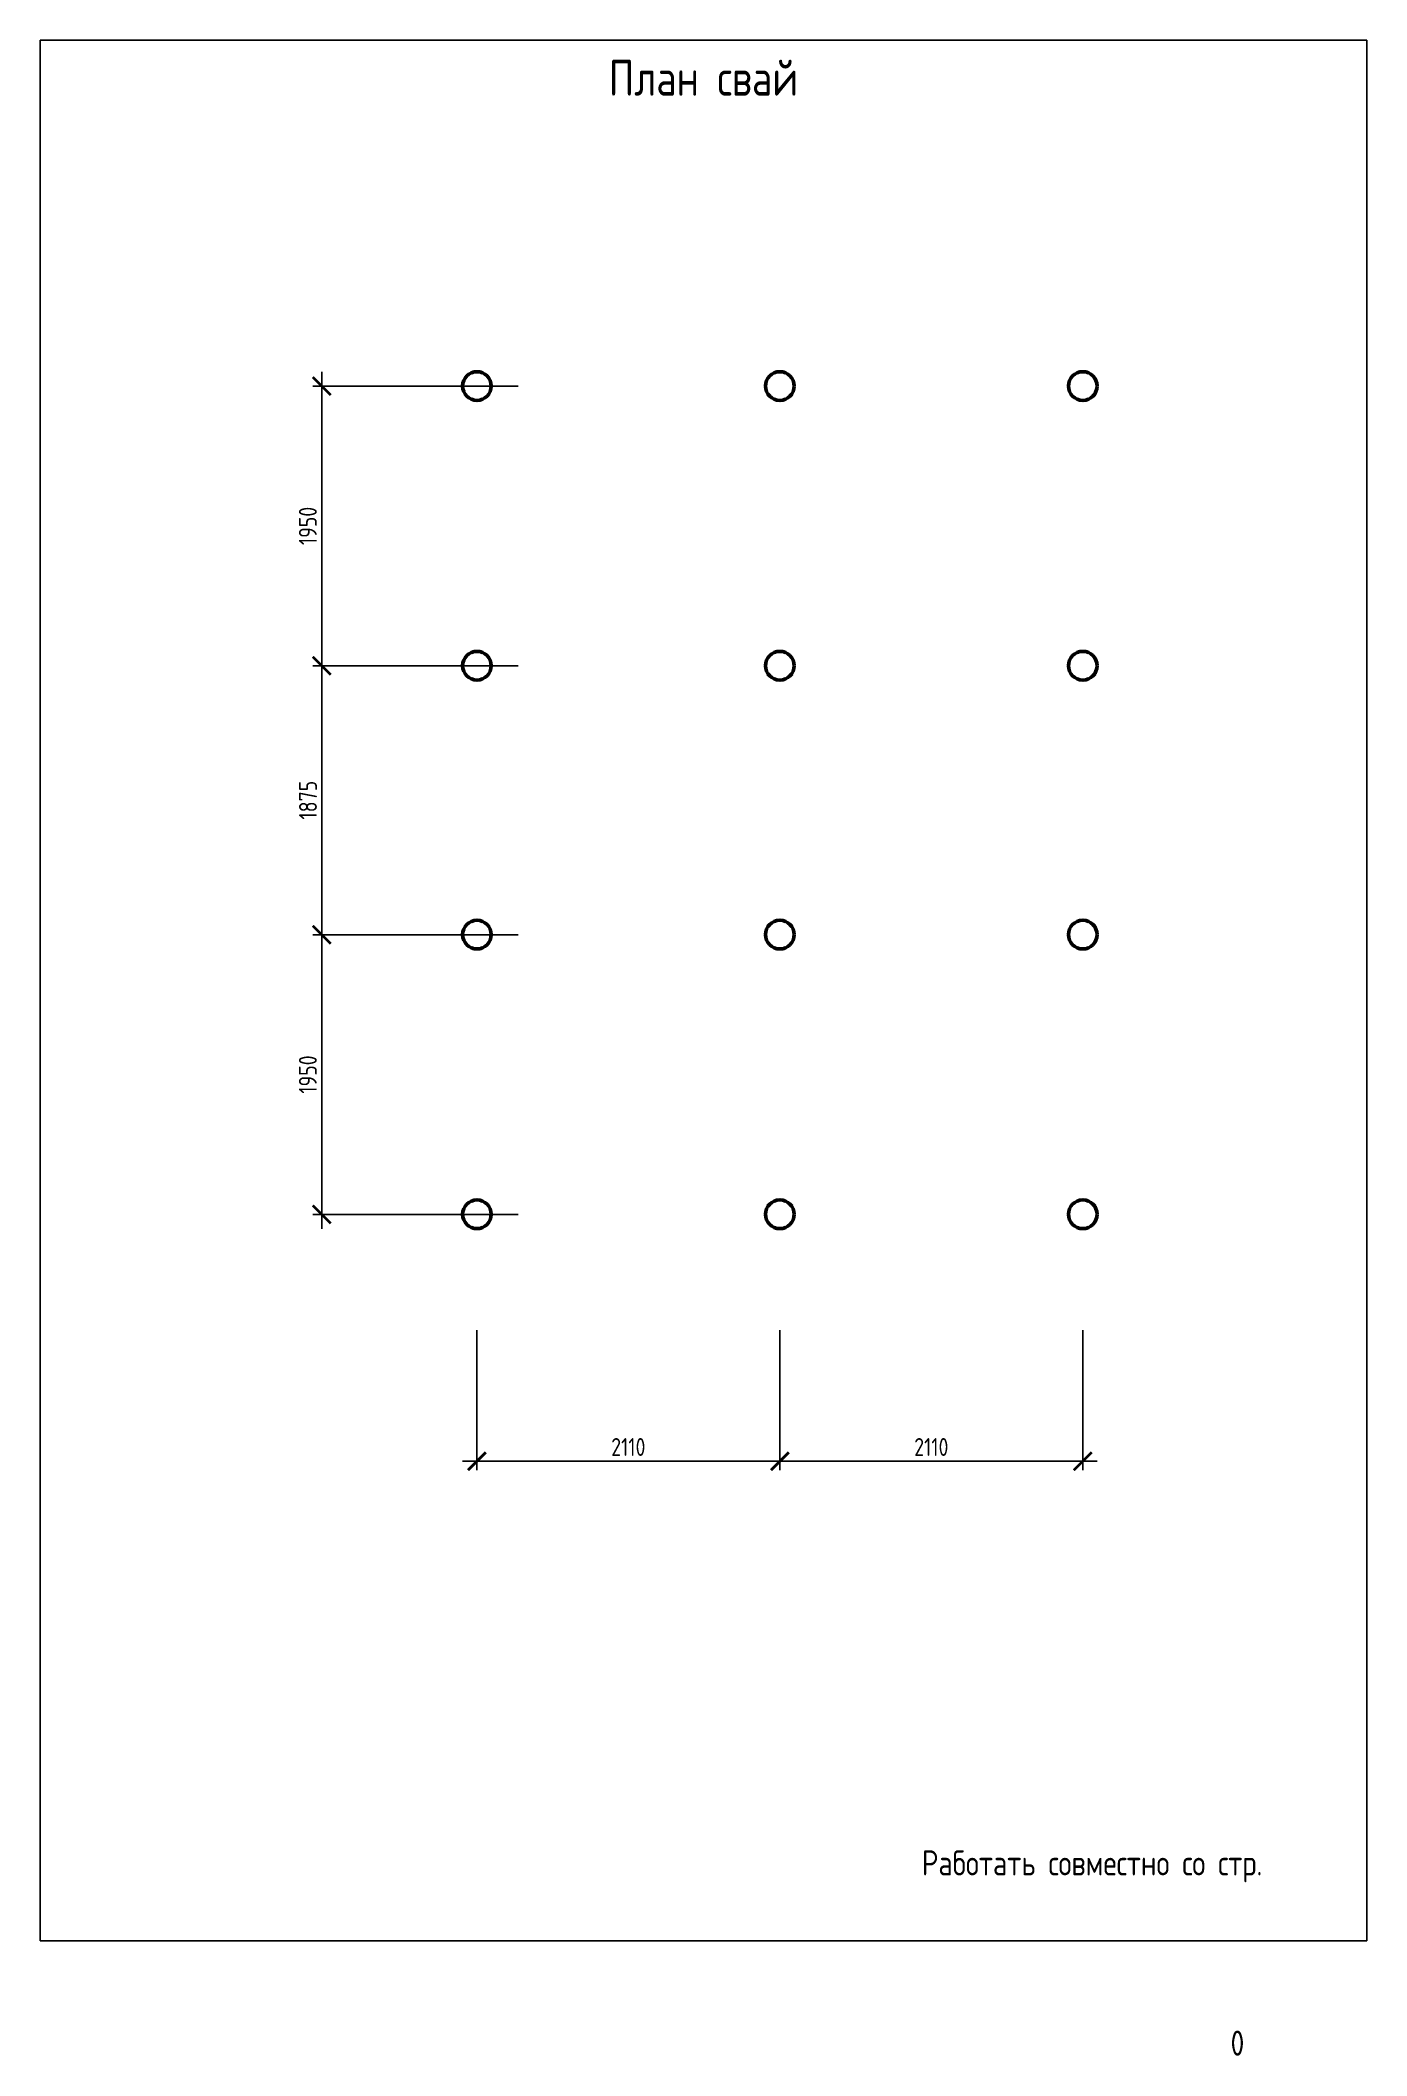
# Paper-space layout '03 А4' of a CAD drawing. Header units: millimetres. Extents: x 115 to 300, y -77 to 204.
# The model-space entities are those that its viewports show. They can reach past a viewport. Long polylines and large blocks are cut down to what shows.
import ezdxf

# ---------------------------------------------------------------- set-up
doc = ezdxf.new("R2010")
doc.units = ezdxf.units.MM
doc.header["$PDMODE"] = 35
doc.layers.get('Defpoints').update_dxf_attribs({"color": 9})
doc.layers.add('CS_UNPLOTTED', color=254, linetype='Continuous', plot=False)
for name, color, linetype, lineweight in [('ОСНОВНЫЕ', 7, 'Continuous', 30), ('РАЗМЕРЫ', 42, 'Continuous', 13), ('Текст', 7, 'Continuous', 25)]:
    doc.layers.add(name, color=color, linetype=linetype, lineweight=lineweight)
doc.styles.add('GOST 2.304', font='CS_Gost2304.shx')
doc.dimstyles.new('СПДС', dxfattribs={"dimtxt": 2.5, "dimasz": 2.5, "dimexe": 1.25, "dimexo": 0.625, "dimtad": 1, "dimdec": 0, "dimtxsty": 'GOST 2.304', "dimblk": 'ARCHTICK', "dimblk1": 'ARCHTICK', "dimblk2": 'ARCHTICK', "dimcen": 2.5, "dimdle": 2, "dimadec": 0, "dimazin": 2, "dimtfac": 0.75, "dimtdec": 4, "dimtmove": 1, "dimatfit": 3, "dimfxl": 1, "dimtolj": 1, "dimarcsym": 1})

# ---------------------------------------------------------------- blocks, each defined once
blk = doc.blocks.new('3.5 мм номер')
at = {"layer": 'ОСНОВНЫЕ', "style": 'GOST 2.304'}
blk.add_attdef('PAGE', (0, 0), '', height=3.5, dxfattribs=at)
blk = doc.blocks.new('_ArchTick')
at = {"color": 0, "linetype": 'ByBlock', "const_width": 0.15}
blk.add_lwpolyline([(-0.5, -0.5), (0.5, 0.5)], dxfattribs=at)
blk = doc.blocks.new('*D27')
at = {"layer": 'Defpoints', "color": 0, "ltscale": 100, "transparency": 16777216}
for p in [(971644, -197086), (973045, -197086), (973045, -199036)]:
    blk.add_point(p, dxfattribs=at)
at = {"layer": 'РАЗМЕРЫ', "color": 0, "lineweight": -2, "ltscale": 100, "transparency": 16777216}
for p, q in [((971644, -199136), (971644, -196986)), ((973014, -197086), (971581, -197086)), ((973014, -199036), (971581, -199036))]:
    blk.add_line(p, q, dxfattribs=at)
at = {"layer": 'РАЗМЕРЫ', "color": 0, "lineweight": -2, "ltscale": 100, "transparency": 16777216, "xscale": 125, "yscale": 125, "zscale": 125}
for p, rotation in [((971644, -197086), 90), ((971644, -199036), 270)]:
    blk.add_blockref('_ArchTick', p, dxfattribs=dict(at, rotation=rotation))
at = {"layer": 'РАЗМЕРЫ', "color": 0, "ltscale": 100, "transparency": 16777216, "insert": (971547, -198061), "char_height": 125, "attachment_point": 5, "rotation": 90, "style": 'GOST 2.304'}
blk.add_mtext('\\A1;1950', dxfattribs=at)
blk = doc.blocks.new('*D28')
at = {"layer": 'Defpoints', "color": 0, "ltscale": 100, "transparency": 16777216}
for p in [(971644, -195211), (973045, -195211), (973045, -197086)]:
    blk.add_point(p, dxfattribs=at)
at = {"layer": 'РАЗМЕРЫ', "color": 0, "lineweight": -2, "ltscale": 100, "transparency": 16777216}
for p, q in [((971644, -197186), (971644, -195111)), ((973014, -195211), (971581, -195211)), ((973014, -197086), (971581, -197086))]:
    blk.add_line(p, q, dxfattribs=at)
at = {"layer": 'РАЗМЕРЫ', "color": 0, "lineweight": -2, "ltscale": 100, "transparency": 16777216, "xscale": 125, "yscale": 125, "zscale": 125}
for p, rotation in [((971644, -195211), 90), ((971644, -197086), 270)]:
    blk.add_blockref('_ArchTick', p, dxfattribs=dict(at, rotation=rotation))
at = {"layer": 'РАЗМЕРЫ', "color": 0, "ltscale": 100, "transparency": 16777216, "insert": (971548, -196148), "char_height": 125, "attachment_point": 5, "rotation": 90, "style": 'GOST 2.304'}
blk.add_mtext('\\A1;1875', dxfattribs=at)
blk = doc.blocks.new('*D29')
at = {"layer": 'Defpoints', "color": 0, "ltscale": 100, "transparency": 16777216}
for p in [(971644, -193261), (973045, -193261), (973045, -195211)]:
    blk.add_point(p, dxfattribs=at)
at = {"layer": 'РАЗМЕРЫ', "color": 0, "lineweight": -2, "ltscale": 100, "transparency": 16777216}
for p, q in [((971644, -195311), (971644, -193161)), ((973014, -193261), (971581, -193261)), ((973014, -195211), (971581, -195211))]:
    blk.add_line(p, q, dxfattribs=at)
at = {"layer": 'РАЗМЕРЫ', "color": 0, "lineweight": -2, "ltscale": 100, "transparency": 16777216, "xscale": 125, "yscale": 125, "zscale": 125}
for p, rotation in [((971644, -193261), 90), ((971644, -195211), 270)]:
    blk.add_blockref('_ArchTick', p, dxfattribs=dict(at, rotation=rotation))
at = {"layer": 'РАЗМЕРЫ', "color": 0, "ltscale": 100, "transparency": 16777216, "insert": (971547, -194236), "char_height": 125, "attachment_point": 5, "rotation": 90, "style": 'GOST 2.304'}
blk.add_mtext('\\A1;1950', dxfattribs=at)
blk = doc.blocks.new('*D30')
at = {"layer": 'Defpoints', "color": 0, "ltscale": 100, "transparency": 16777216}
for p in [(972726, -199813), (974839, -199813), (974839, -200757)]:
    blk.add_point(p, dxfattribs=at)
at = {"layer": 'РАЗМЕРЫ', "color": 0, "lineweight": -2, "ltscale": 100, "transparency": 16777216}
for p, q in [((972726, -199844), (972726, -200820)), ((974839, -199844), (974839, -200820)), ((972626, -200757), (974939, -200757))]:
    blk.add_line(p, q, dxfattribs=at)
at = {"layer": 'РАЗМЕРЫ', "color": 0, "lineweight": -2, "ltscale": 100, "transparency": 16777216, "xscale": 125, "yscale": 125, "zscale": 125, "rotation": 180}
blk.add_blockref('_ArchTick', (972726, -200757), dxfattribs=at)
at = {"layer": 'РАЗМЕРЫ', "color": 0, "lineweight": -2, "ltscale": 100, "transparency": 16777216, "xscale": 125, "yscale": 125, "zscale": 125}
blk.add_blockref('_ArchTick', (974839, -200757), dxfattribs=at)
at = {"layer": 'РАЗМЕРЫ', "color": 0, "ltscale": 100, "transparency": 16777216, "insert": (973782, -200658), "char_height": 125, "attachment_point": 5, "style": 'GOST 2.304'}
blk.add_mtext('\\A1;2110', dxfattribs=at)
blk = doc.blocks.new('*D32')
at = {"layer": 'Defpoints', "color": 0, "ltscale": 100, "transparency": 16777216}
for p in [(974839, -199813), (976951, -199813), (976951, -200757)]:
    blk.add_point(p, dxfattribs=at)
at = {"layer": 'РАЗМЕРЫ', "color": 0, "lineweight": -2, "ltscale": 100, "transparency": 16777216}
for p, q in [((974839, -199844), (974839, -200820)), ((976951, -199844), (976951, -200820)), ((974739, -200757), (977051, -200757))]:
    blk.add_line(p, q, dxfattribs=at)
at = {"layer": 'РАЗМЕРЫ', "color": 0, "lineweight": -2, "ltscale": 100, "transparency": 16777216, "xscale": 125, "yscale": 125, "zscale": 125, "rotation": 180}
blk.add_blockref('_ArchTick', (974839, -200757), dxfattribs=at)
at = {"layer": 'РАЗМЕРЫ', "color": 0, "lineweight": -2, "ltscale": 100, "transparency": 16777216, "xscale": 125, "yscale": 125, "zscale": 125}
blk.add_blockref('_ArchTick', (976951, -200757), dxfattribs=at)
at = {"layer": 'РАЗМЕРЫ', "color": 0, "ltscale": 100, "transparency": 16777216, "insert": (975895, -200658), "char_height": 125, "attachment_point": 5, "style": 'GOST 2.304'}
blk.add_mtext('\\A1;2110', dxfattribs=at)

msp = doc.modelspace()

# ---------------------------------------------------------------- linework, layer by layer
at = {"layer": 'ОСНОВНЫЕ', "lineweight": 50, "ltscale": 50}
for centre in [(972726.2, -193260.6), (974838.7, -193260.6), (976951.2, -193260.6), (972726.2, -195210.6), (974838.7, -195210.6), (976951.2, -195210.6), (972726.2, -197085.6), (974838.7, -197085.6), (976951.2, -197085.6), (972726.2, -199035.6), (974838.7, -199035.6), (976951.2, -199035.6)]:
    msp.add_circle(centre, 100, dxfattribs=at)

# ---------------------------------------------------------------- dimensions: what is measured, and where the dimension line sits
at = {"layer": 'РАЗМЕРЫ', "ltscale": 100}
for base, p1, p2, picture, middle in [((971644, -193260.6), (973045.1, -195210.6), (973045.1, -193260.6), '*D29', (971546.6, -194235.6)), ((971644, -195210.6), (973045.1, -197085.6), (973045.1, -195210.6), '*D28', (971547.6, -196148.1)), ((971644, -197085.6), (973045.1, -199035.6), (973045.1, -197085.6), '*D27', (971546.6, -198060.6))]:
    dim = msp.add_linear_dim(base=base, p1=p1, p2=p2, angle=90, dimstyle='СПДС', override={"dimscale": 50, "dimlfac": 1, "dimtxsty": 'GOST 2.304', "dimblk1": 'ArchTick', "dimblk2": 'ArchTick', "dimsah": 1, "dimtolj": 1}, dxfattribs=at)
    dim.commit()
    dim.dimension.update_dxf_attribs({"geometry": picture, "text_midpoint": middle})
for base, p1, p2, picture, middle in [((974838.7, -200757), (972726.2, -199812.7), (974838.7, -199812.7), '*D30', (973782.4, -200658.4)), ((976951.2, -200757), (974838.7, -199812.7), (976951.2, -199812.7), '*D32', (975894.9, -200658.4))]:
    dim = msp.add_linear_dim(base=base, p1=p1, p2=p2, text='2110', dimstyle='СПДС', override={"dimscale": 50, "dimlfac": 1, "dimtxsty": 'GOST 2.304', "dimblk1": 'ArchTick', "dimblk2": 'ArchTick', "dimsah": 1, "dimtolj": 1}, dxfattribs=at)
    dim.commit()
    dim.dimension.update_dxf_attribs({"geometry": picture, "text_midpoint": middle})

psp = doc.layouts.new('03 А4')

# ---------------------------------------------------------------- linework, layer by layer
at = {"layer": 'CS_UNPLOTTED', "linetype": 'Continuous', "lineweight": 25}
psp.add_lwpolyline([(114.57, -61.02), (299.57, -61.02), (299.57, 203.98), (114.57, 203.98), (114.57, -61.02)], close=True, dxfattribs=at)

# ---------------------------------------------------------------- block references
at = {"layer": 'ОСНОВНЫЕ'}
psp.add_blockref('3.5 мм номер', (280.58, -77.06), dxfattribs=at).add_auto_attribs({'PAGE': '0'})

# ---------------------------------------------------------------- texts
at = {"layer": 'Текст', "insert": (207.07, 198.75), "char_height": 5, "width": 152.9777, "attachment_point": 5, "style": 'GOST 2.304'}
psp.add_mtext('План свай', dxfattribs=at)
at = {"layer": 'Текст', "color": 7, "linetype": 'Continuous', "lineweight": 30, "insert": (261.27, -50.65), "char_height": 3.5, "width": 76.6067, "attachment_point": 5, "style": 'GOST 2.304'}
psp.add_mtext('Работать совместно со стр. ', dxfattribs=at)

# ---------------------------------------------------------------- viewports
at = {"layer": 'ОСНОВНЫЕ'}
vp = psp.add_viewport(center=(207.07, 71.48), size=(185, 265), view_center_point=(974306, -197475.01), view_height=13250, dxfattribs=at)
vp.dxf.flags = 0x10000  # cut along an outline
vp.dxf.clipping_boundary_handle = psp.add_lwpolyline([(114.57, -61.02), (299.57, -61.02), (299.57, 203.98), (114.57, 203.98), (114.57, -61.02)], format="xyb", close=True, dxfattribs={"invisible": 1}).dxf.handle

doc.saveas('drawing.dxf')
